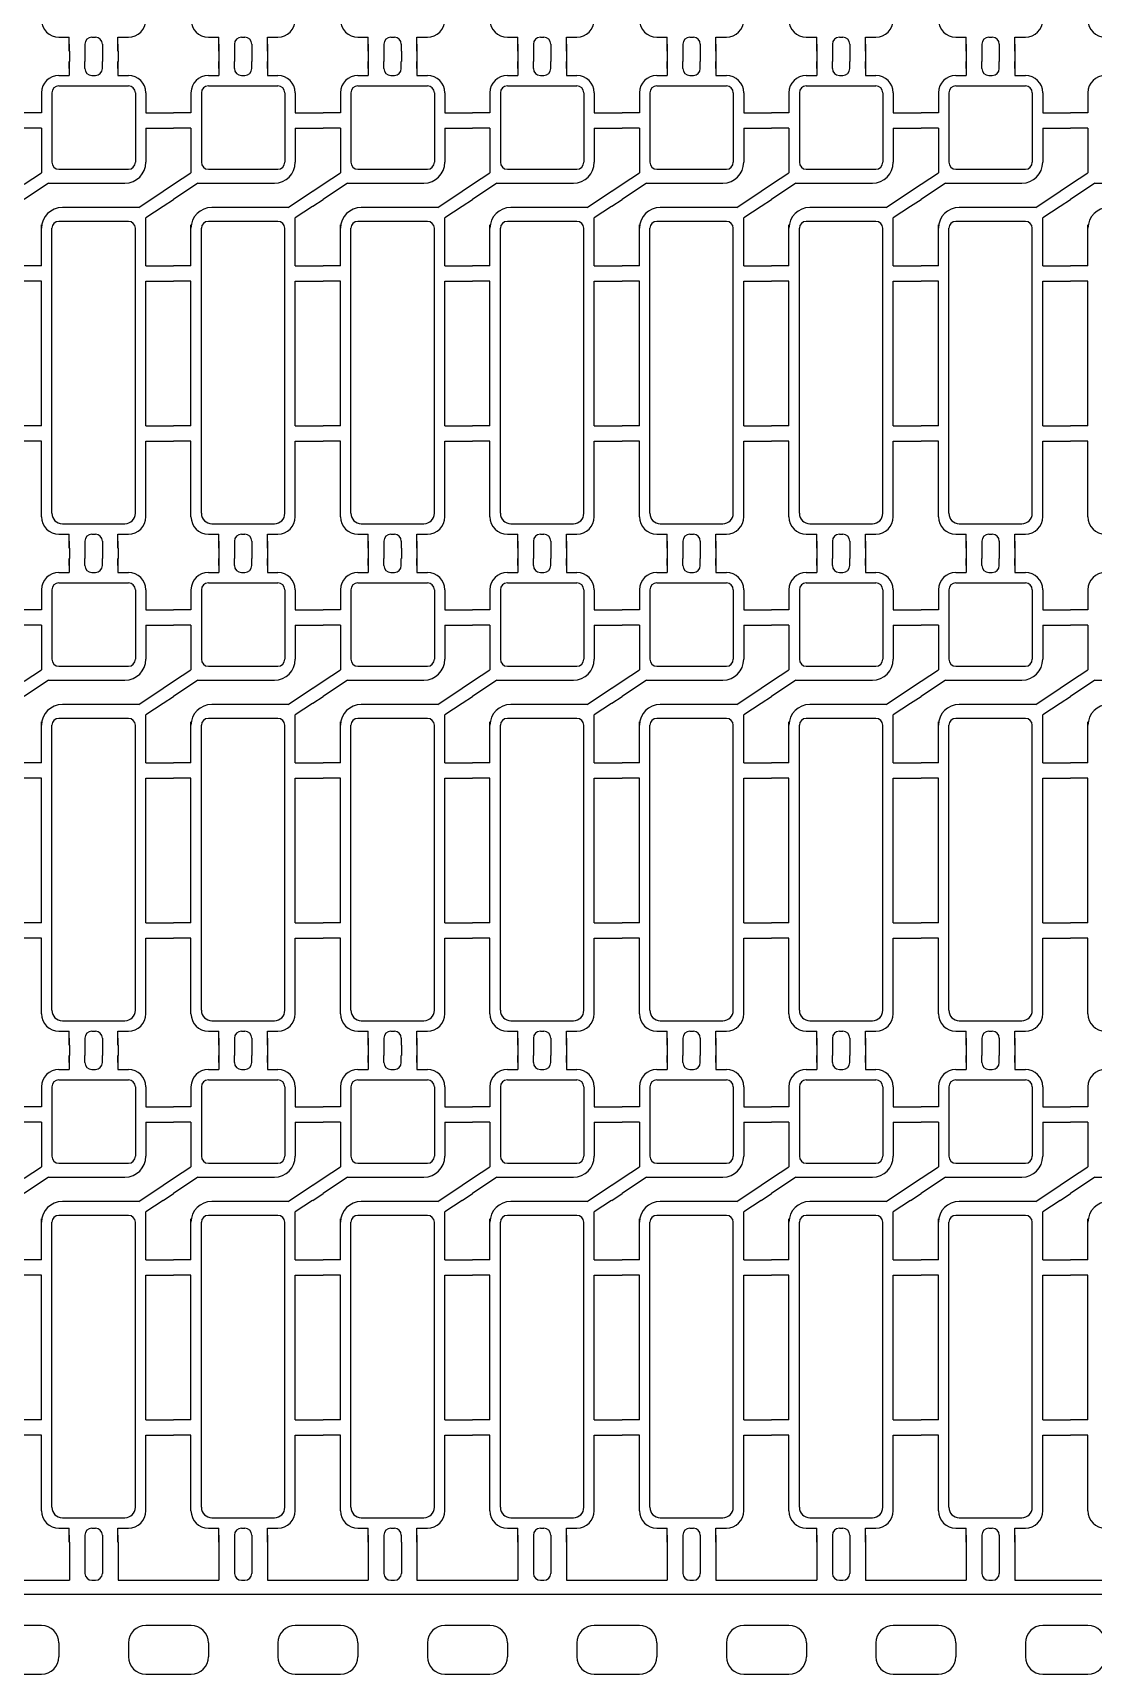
# Model space of a CAD drawing. Header units: millimetres. Extents: x -992 to 1678, y 98 to 1000.
# Drawn here: x -828.87 to -813.62, y 860.27 to 883.88 of the extents above; entities that cross this region are included whole.
import ezdxf

# ---------------------------------------------------------------- set-up
doc = ezdxf.new("R2010")
doc.units = ezdxf.units.MM
doc.linetypes.add('HIDDEN', pattern=[1.905, 1.27, -0.635])
for name, color, linetype in [('1', 3, 'Continuous'), ('b etching', 1, 'Continuous'), ('HID', 1, 'HIDDEN')]:
    doc.layers.add(name, color=color, linetype=linetype)

# ---------------------------------------------------------------- blocks, each defined once
blk = doc.blocks.new('e1')
at = {"layer": '1'}
for p, q in [((-947.058, 906.581), (-947.058, 906.481)), ((-947.058, 906.481), (-947.058, 906.581)), ((-947.058, 906.581), (-947.058, 906.381)), ((-946.358, 906.581), (-946.358, 906.481)), ((-946.358, 906.481), (-946.358, 906.581)), ((-946.358, 906.581), (-946.358, 906.381)), ((-946.358, 906.381), (-946.208, 906.381)), ((-947.458, 906.131), (-947.458, 905.841)), ((-945.958, 906.131), (-945.958, 905.841)), ((-947.458, 905.841), (-947.708, 905.841)), ((-945.958, 905.841), (-945.708, 905.841)), ((-947.458, 905.621), (-947.708, 905.621)), ((-947.458, 905.621), (-947.458, 904.981)), ((-945.958, 905.621), (-945.958, 905.131)), ((-945.958, 905.621), (-945.708, 905.621)), ((-947.358, 904.831), (-946.258, 904.831)), ((-946.058, 904.481), (-947.158, 904.481)), ((-947.458, 903.641), (-947.458, 904.231)), ((-945.958, 903.641), (-945.958, 904.331)), ((-947.458, 903.641), (-947.708, 903.641)), ((-947.458, 903.421), (-947.708, 903.421)), ((-947.458, 901.341), (-947.458, 903.421)), ((-945.958, 903.641), (-945.708, 903.641)), ((-945.958, 901.341), (-945.958, 903.421)), ((-945.958, 903.421), (-945.708, 903.421)), ((-947.458, 901.341), (-947.708, 901.341)), ((-945.958, 901.341), (-945.708, 901.341)), ((-947.458, 901.121), (-947.708, 901.121)), ((-947.458, 900.031), (-947.458, 901.121)), ((-945.958, 900.031), (-945.958, 901.121)), ((-945.958, 901.121), (-945.708, 901.121)), ((-947.058, 899.581), (-947.058, 899.781)), ((-947.058, 899.581), (-947.058, 899.681)), ((-947.058, 899.681), (-947.058, 899.581)), ((-946.358, 899.781), (-946.208, 899.781)), ((-946.358, 899.581), (-946.358, 899.781)), ((-946.358, 899.581), (-946.358, 899.681)), ((-946.358, 899.681), (-946.358, 899.581))]:
    blk.add_line(p, q, dxfattribs=at)
at = {"layer": '1', "linetype": 'ByBlock'}
for p, q in [((-946.833, 906.481), (-946.833, 906.581)), ((-946.583, 906.481), (-946.583, 906.581)), ((-947.208, 906.381), (-947.058, 906.381)), ((-946.733, 906.381), (-946.683, 906.381)), ((-947.708, 904.814), (-947.458, 904.981)), ((-947.358, 904.831), (-947.708, 904.597)), ((-946.058, 904.481), (-945.708, 904.714)), ((-945.708, 904.497), (-945.958, 904.331)), ((-947.208, 899.781), (-947.058, 899.781)), ((-946.833, 899.681), (-946.833, 899.581)), ((-946.733, 899.781), (-946.683, 899.781)), ((-946.583, 899.681), (-946.583, 899.581))]:
    blk.add_line(p, q, dxfattribs=at)
at = {"layer": '1'}
for centre, radius, start, end in [((-947.208, 906.131), 0.25, 90, 180), ((-946.208, 906.131), 0.25, 0, 90), ((-946.258, 905.131), 0.3, 270, 0), ((-947.158, 904.181), 0.3, 90, 180), ((-947.208, 900.031), 0.25, 180, 270), ((-946.208, 900.031), 0.25, 270, 0)]:
    blk.add_arc(centre, radius, start, end, dxfattribs=at)
at = {"layer": '1', "linetype": 'ByBlock'}
for centre, start, end in [((-946.733, 906.481), 180, 270), ((-946.683, 906.481), 270, 0), ((-946.733, 899.681), 90, 180), ((-946.683, 899.681), 0, 90)]:
    blk.add_arc(centre, 0.1, start, end, dxfattribs=at)
blk = doc.blocks.new('e2')
at = {"layer": 'b etching', "linetype": 'ByBlock'}
for p, q in [((-947.308, 906.131), (-947.308, 905.131)), ((-947.208, 906.231), (-946.208, 906.231)), ((-946.108, 906.131), (-946.108, 905.131)), ((-947.208, 905.031), (-946.208, 905.031)), ((-947.308, 900.081), (-947.308, 904.181)), ((-946.208, 904.281), (-947.208, 904.281)), ((-946.108, 900.081), (-946.108, 904.181)), ((-947.158, 899.931), (-946.258, 899.931))]:
    blk.add_line(p, q, dxfattribs=at)
for centre, radius, start, end in [((-947.208, 906.131), 0.1, 90, 180), ((-946.208, 906.131), 0.1, 360, 90), ((-947.208, 905.131), 0.1, 180, 270), ((-946.208, 905.131), 0.1, 270, 360), ((-947.208, 904.181), 0.1, 90, 180), ((-946.208, 904.181), 0.1, 0, 90), ((-947.158, 900.081), 0.15, 180, 270), ((-946.258, 900.081), 0.15, 270, 0)]:
    blk.add_arc(centre, radius, start, end, dxfattribs=at)

msp = doc.modelspace()

# ---------------------------------------------------------------- linework, layer by layer
at = {"layer": '1', "linetype": 'ByBlock'}
for p, q in [((-828.3486804, 883.61640189), (-828.3486804, 883.46640189)), ((-828.1236804, 883.61640189), (-828.1236804, 883.46640189)), ((-827.8736804, 883.61640189), (-827.8736804, 883.46640189)), ((-827.6486804, 883.61640189), (-827.6486804, 883.46640189)), ((-826.1986804, 883.61640189), (-826.1986804, 883.46640189)), ((-825.9736804, 883.61640189), (-825.9736804, 883.46640189)), ((-825.7236804, 883.61640189), (-825.7236804, 883.46640189)), ((-825.4986804, 883.61640189), (-825.4986804, 883.46640189)), ((-824.0486804, 883.61640189), (-824.0486804, 883.46640189)), ((-823.8236804, 883.61640189), (-823.8236804, 883.46640189)), ((-823.5736804, 883.61640189), (-823.5736804, 883.46640189)), ((-823.3486804, 883.61640189), (-823.3486804, 883.46640189)), ((-821.8986804, 883.61640189), (-821.8986804, 883.46640189)), ((-821.6736804, 883.61640189), (-821.6736804, 883.46640189)), ((-821.4236804, 883.61640189), (-821.4236804, 883.46640189)), ((-821.1986804, 883.61640189), (-821.1986804, 883.46640189)), ((-819.7486804, 883.61640189), (-819.7486804, 883.46640189)), ((-819.5236804, 883.61640189), (-819.5236804, 883.46640189)), ((-819.2736804, 883.61640189), (-819.2736804, 883.46640189)), ((-819.0486804, 883.61640189), (-819.0486804, 883.46640189)), ((-817.5986804, 883.61640189), (-817.5986804, 883.46640189)), ((-817.3736804, 883.61640189), (-817.3736804, 883.46640189)), ((-817.1236804, 883.61640189), (-817.1236804, 883.46640189)), ((-816.8986804, 883.61640189), (-816.8986804, 883.46640189)), ((-815.4486804, 883.61640189), (-815.4486804, 883.46640189)), ((-815.2236804, 883.61640189), (-815.2236804, 883.46640189)), ((-814.9736804, 883.61640189), (-814.9736804, 883.46640189)), ((-814.7486804, 883.61640189), (-814.7486804, 883.46640189)), ((-826.9986804, 882.72640189), (-826.8486804, 882.72640189)), ((-824.8486804, 882.72640189), (-824.6986804, 882.72640189)), ((-822.6986804, 882.72640189), (-822.5486804, 882.72640189)), ((-820.5486804, 882.72640189), (-820.3986804, 882.72640189)), ((-818.3986804, 882.72640189), (-818.2486804, 882.72640189)), ((-816.2486804, 882.72640189), (-816.0986804, 882.72640189)), ((-814.0986804, 882.72640189), (-813.9486804, 882.72640189)), ((-826.9986804, 882.50640189), (-826.8486804, 882.50640189)), ((-824.8486804, 882.50640189), (-824.6986804, 882.50640189)), ((-822.6986804, 882.50640189), (-822.5486804, 882.50640189)), ((-820.5486804, 882.50640189), (-820.3986804, 882.50640189)), ((-818.3986804, 882.50640189), (-818.2486804, 882.50640189)), ((-816.2486804, 882.50640189), (-816.0986804, 882.50640189)), ((-814.0986804, 882.50640189), (-813.9486804, 882.50640189)), ((-826.9986804, 881.59973522), (-826.8486804, 881.69973522)), ((-824.8486804, 881.59973522), (-824.6986804, 881.69973522)), ((-822.6986804, 881.59973522), (-822.5486804, 881.69973522)), ((-820.5486804, 881.59973522), (-820.3986804, 881.69973522)), ((-818.3986804, 881.59973522), (-818.2486804, 881.69973522)), ((-816.2486804, 881.59973522), (-816.0986804, 881.69973522)), ((-814.0986804, 881.59973522), (-813.9486804, 881.69973522)), ((-826.9986804, 881.38306855), (-826.8486804, 881.48306855)), ((-824.8486804, 881.38306855), (-824.6986804, 881.48306855)), ((-822.6986804, 881.38306855), (-822.5486804, 881.48306855)), ((-820.5486804, 881.38306855), (-820.3986804, 881.48306855)), ((-818.3986804, 881.38306855), (-818.2486804, 881.48306855)), ((-816.2486804, 881.38306855), (-816.0986804, 881.48306855)), ((-814.0986804, 881.38306855), (-813.9486804, 881.48306855)), ((-826.9986804, 880.52640189), (-826.8486804, 880.52640189)), ((-824.8486804, 880.52640189), (-824.6986804, 880.52640189)), ((-822.6986804, 880.52640189), (-822.5486804, 880.52640189)), ((-820.5486804, 880.52640189), (-820.3986804, 880.52640189)), ((-818.3986804, 880.52640189), (-818.2486804, 880.52640189)), ((-816.2486804, 880.52640189), (-816.0986804, 880.52640189)), ((-814.0986804, 880.52640189), (-813.9486804, 880.52640189)), ((-826.9986804, 880.30640189), (-826.8486804, 880.30640189)), ((-824.8486804, 880.30640189), (-824.6986804, 880.30640189)), ((-822.6986804, 880.30640189), (-822.5486804, 880.30640189)), ((-820.5486804, 880.30640189), (-820.3986804, 880.30640189)), ((-818.3986804, 880.30640189), (-818.2486804, 880.30640189)), ((-816.2486804, 880.30640189), (-816.0986804, 880.30640189)), ((-814.0986804, 880.30640189), (-813.9486804, 880.30640189)), ((-826.9986804, 878.22640189), (-826.8486804, 878.22640189)), ((-824.8486804, 878.22640189), (-824.6986804, 878.22640189)), ((-822.6986804, 878.22640189), (-822.5486804, 878.22640189)), ((-820.5486804, 878.22640189), (-820.3986804, 878.22640189)), ((-818.3986804, 878.22640189), (-818.2486804, 878.22640189)), ((-816.2486804, 878.22640189), (-816.0986804, 878.22640189)), ((-814.0986804, 878.22640189), (-813.9486804, 878.22640189)), ((-826.9986804, 878.00640189), (-826.8486804, 878.00640189)), ((-824.8486804, 878.00640189), (-824.6986804, 878.00640189)), ((-822.6986804, 878.00640189), (-822.5486804, 878.00640189)), ((-820.5486804, 878.00640189), (-820.3986804, 878.00640189)), ((-818.3986804, 878.00640189), (-818.2486804, 878.00640189)), ((-816.2486804, 878.00640189), (-816.0986804, 878.00640189)), ((-814.0986804, 878.00640189), (-813.9486804, 878.00640189)), ((-828.3486804, 876.46640189), (-828.3486804, 876.31640189)), ((-828.1236804, 876.46640189), (-828.1236804, 876.31640189)), ((-827.8736804, 876.46640189), (-827.8736804, 876.31640189)), ((-827.6486804, 876.46640189), (-827.6486804, 876.31640189)), ((-826.1986804, 876.46640189), (-826.1986804, 876.31640189)), ((-825.9736804, 876.46640189), (-825.9736804, 876.31640189)), ((-825.7236804, 876.46640189), (-825.7236804, 876.31640189)), ((-825.4986804, 876.46640189), (-825.4986804, 876.31640189)), ((-824.0486804, 876.46640189), (-824.0486804, 876.31640189)), ((-823.8236804, 876.46640189), (-823.8236804, 876.31640189)), ((-823.5736804, 876.46640189), (-823.5736804, 876.31640189)), ((-823.3486804, 876.46640189), (-823.3486804, 876.31640189)), ((-821.8986804, 876.46640189), (-821.8986804, 876.31640189)), ((-821.6736804, 876.46640189), (-821.6736804, 876.31640189)), ((-821.4236804, 876.46640189), (-821.4236804, 876.31640189)), ((-821.1986804, 876.46640189), (-821.1986804, 876.31640189)), ((-819.7486804, 876.46640189), (-819.7486804, 876.31640189)), ((-819.5236804, 876.46640189), (-819.5236804, 876.31640189)), ((-819.2736804, 876.46640189), (-819.2736804, 876.31640189)), ((-819.0486804, 876.46640189), (-819.0486804, 876.31640189)), ((-817.5986804, 876.46640189), (-817.5986804, 876.31640189)), ((-817.3736804, 876.46640189), (-817.3736804, 876.31640189)), ((-817.1236804, 876.46640189), (-817.1236804, 876.31640189)), ((-816.8986804, 876.46640189), (-816.8986804, 876.31640189)), ((-815.4486804, 876.46640189), (-815.4486804, 876.31640189)), ((-815.2236804, 876.46640189), (-815.2236804, 876.31640189)), ((-814.9736804, 876.46640189), (-814.9736804, 876.31640189)), ((-814.7486804, 876.46640189), (-814.7486804, 876.31640189)), ((-826.9986804, 875.57640189), (-826.8486804, 875.57640189)), ((-824.8486804, 875.57640189), (-824.6986804, 875.57640189)), ((-822.6986804, 875.57640189), (-822.5486804, 875.57640189)), ((-820.5486804, 875.57640189), (-820.3986804, 875.57640189)), ((-818.3986804, 875.57640189), (-818.2486804, 875.57640189)), ((-816.2486804, 875.57640189), (-816.0986804, 875.57640189)), ((-814.0986804, 875.57640189), (-813.9486804, 875.57640189)), ((-826.9986804, 875.35640189), (-826.8486804, 875.35640189)), ((-824.8486804, 875.35640189), (-824.6986804, 875.35640189)), ((-822.6986804, 875.35640189), (-822.5486804, 875.35640189)), ((-820.5486804, 875.35640189), (-820.3986804, 875.35640189)), ((-818.3986804, 875.35640189), (-818.2486804, 875.35640189)), ((-816.2486804, 875.35640189), (-816.0986804, 875.35640189)), ((-814.0986804, 875.35640189), (-813.9486804, 875.35640189)), ((-826.9986804, 874.44973522), (-826.8486804, 874.54973522)), ((-824.8486804, 874.44973522), (-824.6986804, 874.54973522)), ((-822.6986804, 874.44973522), (-822.5486804, 874.54973522)), ((-820.5486804, 874.44973522), (-820.3986804, 874.54973522)), ((-818.3986804, 874.44973522), (-818.2486804, 874.54973522)), ((-816.2486804, 874.44973522), (-816.0986804, 874.54973522)), ((-814.0986804, 874.44973522), (-813.9486804, 874.54973522)), ((-826.9986804, 874.23306855), (-826.8486804, 874.33306855)), ((-824.8486804, 874.23306855), (-824.6986804, 874.33306855)), ((-822.6986804, 874.23306855), (-822.5486804, 874.33306855)), ((-820.5486804, 874.23306855), (-820.3986804, 874.33306855)), ((-818.3986804, 874.23306855), (-818.2486804, 874.33306855)), ((-816.2486804, 874.23306855), (-816.0986804, 874.33306855)), ((-814.0986804, 874.23306855), (-813.9486804, 874.33306855)), ((-826.9986804, 873.37640189), (-826.8486804, 873.37640189)), ((-824.8486804, 873.37640189), (-824.6986804, 873.37640189)), ((-822.6986804, 873.37640189), (-822.5486804, 873.37640189)), ((-820.5486804, 873.37640189), (-820.3986804, 873.37640189)), ((-818.3986804, 873.37640189), (-818.2486804, 873.37640189)), ((-816.2486804, 873.37640189), (-816.0986804, 873.37640189)), ((-814.0986804, 873.37640189), (-813.9486804, 873.37640189)), ((-826.9986804, 873.15640189), (-826.8486804, 873.15640189)), ((-824.8486804, 873.15640189), (-824.6986804, 873.15640189)), ((-822.6986804, 873.15640189), (-822.5486804, 873.15640189)), ((-820.5486804, 873.15640189), (-820.3986804, 873.15640189)), ((-818.3986804, 873.15640189), (-818.2486804, 873.15640189)), ((-816.2486804, 873.15640189), (-816.0986804, 873.15640189)), ((-814.0986804, 873.15640189), (-813.9486804, 873.15640189)), ((-826.9986804, 871.07640189), (-826.8486804, 871.07640189)), ((-824.8486804, 871.07640189), (-824.6986804, 871.07640189)), ((-822.6986804, 871.07640189), (-822.5486804, 871.07640189)), ((-820.5486804, 871.07640189), (-820.3986804, 871.07640189)), ((-818.3986804, 871.07640189), (-818.2486804, 871.07640189)), ((-816.2486804, 871.07640189), (-816.0986804, 871.07640189)), ((-814.0986804, 871.07640189), (-813.9486804, 871.07640189)), ((-826.9986804, 870.85640189), (-826.8486804, 870.85640189)), ((-824.8486804, 870.85640189), (-824.6986804, 870.85640189)), ((-822.6986804, 870.85640189), (-822.5486804, 870.85640189)), ((-820.5486804, 870.85640189), (-820.3986804, 870.85640189)), ((-818.3986804, 870.85640189), (-818.2486804, 870.85640189)), ((-816.2486804, 870.85640189), (-816.0986804, 870.85640189)), ((-814.0986804, 870.85640189), (-813.9486804, 870.85640189)), ((-828.3486804, 869.31640189), (-828.3486804, 869.16640189)), ((-828.1236804, 869.31640189), (-828.1236804, 869.16640189)), ((-827.8736804, 869.31640189), (-827.8736804, 869.16640189)), ((-827.6486804, 869.31640189), (-827.6486804, 869.16640189)), ((-826.1986804, 869.31640189), (-826.1986804, 869.16640189)), ((-825.9736804, 869.31640189), (-825.9736804, 869.16640189)), ((-825.7236804, 869.31640189), (-825.7236804, 869.16640189)), ((-825.4986804, 869.31640189), (-825.4986804, 869.16640189)), ((-824.0486804, 869.31640189), (-824.0486804, 869.16640189)), ((-823.8236804, 869.31640189), (-823.8236804, 869.16640189)), ((-823.5736804, 869.31640189), (-823.5736804, 869.16640189)), ((-823.3486804, 869.31640189), (-823.3486804, 869.16640189)), ((-821.8986804, 869.31640189), (-821.8986804, 869.16640189)), ((-821.6736804, 869.31640189), (-821.6736804, 869.16640189)), ((-821.4236804, 869.31640189), (-821.4236804, 869.16640189)), ((-821.1986804, 869.31640189), (-821.1986804, 869.16640189)), ((-819.7486804, 869.31640189), (-819.7486804, 869.16640189)), ((-819.5236804, 869.31640189), (-819.5236804, 869.16640189)), ((-819.2736804, 869.31640189), (-819.2736804, 869.16640189)), ((-819.0486804, 869.31640189), (-819.0486804, 869.16640189)), ((-817.5986804, 869.31640189), (-817.5986804, 869.16640189)), ((-817.3736804, 869.31640189), (-817.3736804, 869.16640189)), ((-817.1236804, 869.31640189), (-817.1236804, 869.16640189)), ((-816.8986804, 869.31640189), (-816.8986804, 869.16640189)), ((-815.4486804, 869.31640189), (-815.4486804, 869.16640189)), ((-815.2236804, 869.31640189), (-815.2236804, 869.16640189)), ((-814.9736804, 869.31640189), (-814.9736804, 869.16640189)), ((-814.7486804, 869.31640189), (-814.7486804, 869.16640189)), ((-826.9986804, 868.42640189), (-826.8486804, 868.42640189)), ((-824.8486804, 868.42640189), (-824.6986804, 868.42640189)), ((-822.6986804, 868.42640189), (-822.5486804, 868.42640189)), ((-820.5486804, 868.42640189), (-820.3986804, 868.42640189)), ((-818.3986804, 868.42640189), (-818.2486804, 868.42640189)), ((-816.2486804, 868.42640189), (-816.0986804, 868.42640189)), ((-814.0986804, 868.42640189), (-813.9486804, 868.42640189)), ((-826.9986804, 868.20640189), (-826.8486804, 868.20640189)), ((-824.8486804, 868.20640189), (-824.6986804, 868.20640189)), ((-822.6986804, 868.20640189), (-822.5486804, 868.20640189)), ((-820.5486804, 868.20640189), (-820.3986804, 868.20640189)), ((-818.3986804, 868.20640189), (-818.2486804, 868.20640189)), ((-816.2486804, 868.20640189), (-816.0986804, 868.20640189)), ((-814.0986804, 868.20640189), (-813.9486804, 868.20640189)), ((-826.9986804, 867.29973522), (-826.8486804, 867.39973522)), ((-824.8486804, 867.29973522), (-824.6986804, 867.39973522)), ((-822.6986804, 867.29973522), (-822.5486804, 867.39973522)), ((-820.5486804, 867.29973522), (-820.3986804, 867.39973522)), ((-818.3986804, 867.29973522), (-818.2486804, 867.39973522)), ((-816.2486804, 867.29973522), (-816.0986804, 867.39973522)), ((-814.0986804, 867.29973522), (-813.9486804, 867.39973522)), ((-826.9986804, 867.08306855), (-826.8486804, 867.18306855)), ((-824.8486804, 867.08306855), (-824.6986804, 867.18306855)), ((-822.6986804, 867.08306855), (-822.5486804, 867.18306855)), ((-820.5486804, 867.08306855), (-820.3986804, 867.18306855)), ((-818.3986804, 867.08306855), (-818.2486804, 867.18306855)), ((-816.2486804, 867.08306855), (-816.0986804, 867.18306855)), ((-814.0986804, 867.08306855), (-813.9486804, 867.18306855)), ((-826.9986804, 866.22640189), (-826.8486804, 866.22640189)), ((-824.8486804, 866.22640189), (-824.6986804, 866.22640189)), ((-822.6986804, 866.22640189), (-822.5486804, 866.22640189)), ((-820.5486804, 866.22640189), (-820.3986804, 866.22640189)), ((-818.3986804, 866.22640189), (-818.2486804, 866.22640189)), ((-816.2486804, 866.22640189), (-816.0986804, 866.22640189)), ((-814.0986804, 866.22640189), (-813.9486804, 866.22640189)), ((-826.9986804, 866.00640189), (-826.8486804, 866.00640189)), ((-824.8486804, 866.00640189), (-824.6986804, 866.00640189)), ((-822.6986804, 866.00640189), (-822.5486804, 866.00640189)), ((-820.5486804, 866.00640189), (-820.3986804, 866.00640189)), ((-818.3986804, 866.00640189), (-818.2486804, 866.00640189)), ((-816.2486804, 866.00640189), (-816.0986804, 866.00640189)), ((-814.0986804, 866.00640189), (-813.9486804, 866.00640189)), ((-826.9986804, 863.92640189), (-826.8486804, 863.92640189)), ((-824.8486804, 863.92640189), (-824.6986804, 863.92640189)), ((-822.6986804, 863.92640189), (-822.5486804, 863.92640189)), ((-820.5486804, 863.92640189), (-820.3986804, 863.92640189)), ((-818.3986804, 863.92640189), (-818.2486804, 863.92640189)), ((-816.2486804, 863.92640189), (-816.0986804, 863.92640189)), ((-814.0986804, 863.92640189), (-813.9486804, 863.92640189)), ((-826.9986804, 863.70640189), (-826.8486804, 863.70640189)), ((-824.8486804, 863.70640189), (-824.6986804, 863.70640189)), ((-822.6986804, 863.70640189), (-822.5486804, 863.70640189)), ((-820.5486804, 863.70640189), (-820.3986804, 863.70640189)), ((-818.3986804, 863.70640189), (-818.2486804, 863.70640189)), ((-816.2486804, 863.70640189), (-816.0986804, 863.70640189)), ((-814.0986804, 863.70640189), (-813.9486804, 863.70640189)), ((-828.3486804, 862.16640189), (-828.3486804, 861.61640189)), ((-828.3486804, 862.16640189), (-828.3486804, 861.86640189)), ((-828.1236804, 862.16640189), (-828.1236804, 861.71640189)), ((-828.1236804, 862.16640189), (-828.1236804, 861.86640189)), ((-827.8736804, 862.16640189), (-827.8736804, 861.71640189)), ((-827.8736804, 862.16640189), (-827.8736804, 861.86640189)), ((-827.6486804, 862.16640189), (-827.6486804, 861.61640189)), ((-827.6486804, 862.16640189), (-827.6486804, 861.86640189)), ((-826.1986804, 862.16640189), (-826.1986804, 861.61640189)), ((-826.1986804, 862.16640189), (-826.1986804, 861.86640189)), ((-825.9736804, 862.16640189), (-825.9736804, 861.71640189)), ((-825.9736804, 862.16640189), (-825.9736804, 861.86640189)), ((-825.7236804, 862.16640189), (-825.7236804, 861.71640189)), ((-825.7236804, 862.16640189), (-825.7236804, 861.86640189)), ((-825.4986804, 862.16640189), (-825.4986804, 861.61640189)), ((-825.4986804, 862.16640189), (-825.4986804, 861.86640189)), ((-824.0486804, 862.16640189), (-824.0486804, 861.61640189)), ((-824.0486804, 862.16640189), (-824.0486804, 861.86640189)), ((-823.8236804, 862.16640189), (-823.8236804, 861.71640189)), ((-823.8236804, 862.16640189), (-823.8236804, 861.86640189)), ((-823.5736804, 862.16640189), (-823.5736804, 861.71640189)), ((-823.5736804, 862.16640189), (-823.5736804, 861.86640189)), ((-823.3486804, 862.16640189), (-823.3486804, 861.61640189)), ((-823.3486804, 862.16640189), (-823.3486804, 861.86640189)), ((-821.8986804, 862.16640189), (-821.8986804, 861.61640189)), ((-821.8986804, 862.16640189), (-821.8986804, 861.86640189)), ((-821.6736804, 862.16640189), (-821.6736804, 861.71640189)), ((-821.6736804, 862.16640189), (-821.6736804, 861.86640189)), ((-821.4236804, 862.16640189), (-821.4236804, 861.71640189)), ((-821.4236804, 862.16640189), (-821.4236804, 861.86640189)), ((-821.1986804, 862.16640189), (-821.1986804, 861.61640189)), ((-821.1986804, 862.16640189), (-821.1986804, 861.86640189)), ((-819.7486804, 862.16640189), (-819.7486804, 861.61640189)), ((-819.7486804, 862.16640189), (-819.7486804, 861.86640189)), ((-819.5236804, 862.16640189), (-819.5236804, 861.71640189)), ((-819.5236804, 862.16640189), (-819.5236804, 861.86640189)), ((-819.2736804, 862.16640189), (-819.2736804, 861.71640189)), ((-819.2736804, 862.16640189), (-819.2736804, 861.86640189)), ((-819.0486804, 862.16640189), (-819.0486804, 861.61640189)), ((-819.0486804, 862.16640189), (-819.0486804, 861.86640189)), ((-817.5986804, 862.16640189), (-817.5986804, 861.61640189)), ((-817.5986804, 862.16640189), (-817.5986804, 861.86640189)), ((-817.3736804, 862.16640189), (-817.3736804, 861.71640189)), ((-817.3736804, 862.16640189), (-817.3736804, 861.86640189)), ((-817.1236804, 862.16640189), (-817.1236804, 861.71640189)), ((-817.1236804, 862.16640189), (-817.1236804, 861.86640189)), ((-816.8986804, 862.16640189), (-816.8986804, 861.61640189)), ((-816.8986804, 862.16640189), (-816.8986804, 861.86640189)), ((-815.4486804, 862.16640189), (-815.4486804, 861.61640189)), ((-815.4486804, 862.16640189), (-815.4486804, 861.86640189)), ((-815.2236804, 862.16640189), (-815.2236804, 861.71640189)), ((-815.2236804, 862.16640189), (-815.2236804, 861.86640189)), ((-814.9736804, 862.16640189), (-814.9736804, 861.71640189)), ((-814.9736804, 862.16640189), (-814.9736804, 861.86640189)), ((-814.7486804, 862.16640189), (-814.7486804, 861.61640189)), ((-814.7486804, 862.16640189), (-814.7486804, 861.86640189)), ((-829.7986804, 861.61640189), (-828.3486804, 861.61640189)), ((-828.0236804, 861.61640189), (-827.9736804, 861.61640189)), ((-827.6486804, 861.61640189), (-826.1986804, 861.61640189)), ((-825.8736804, 861.61640189), (-825.8236804, 861.61640189)), ((-825.4986804, 861.61640189), (-824.0486804, 861.61640189)), ((-823.7236804, 861.61640189), (-823.6736804, 861.61640189)), ((-823.3486804, 861.61640189), (-821.8986804, 861.61640189)), ((-821.5736804, 861.61640189), (-821.5236804, 861.61640189)), ((-821.1986804, 861.61640189), (-819.7486804, 861.61640189)), ((-819.4236804, 861.61640189), (-819.3736804, 861.61640189)), ((-819.0486804, 861.61640189), (-817.5986804, 861.61640189)), ((-817.2736804, 861.61640189), (-817.2236804, 861.61640189)), ((-816.8986804, 861.61640189), (-815.4486804, 861.61640189)), ((-815.1236804, 861.61640189), (-815.0736804, 861.61640189)), ((-814.7486804, 861.61640189), (-813.2986804, 861.61640189)), ((-828.7486804, 860.96640189), (-829.3986804, 860.96640189)), ((-826.5986804, 860.96640189), (-827.2486804, 860.96640189)), ((-824.4486804, 860.96640189), (-825.0986804, 860.96640189)), ((-822.2986804, 860.96640189), (-822.9486804, 860.96640189)), ((-820.1486804, 860.96640189), (-820.7986804, 860.96640189)), ((-817.9986804, 860.96640189), (-818.6486804, 860.96640189)), ((-815.8486804, 860.96640189), (-816.4986804, 860.96640189)), ((-813.6986804, 860.96640189), (-814.3486804, 860.96640189)), ((-828.4986804, 860.71640189), (-828.4986804, 860.51640189)), ((-827.4986804, 860.71640189), (-827.4986804, 860.51640189)), ((-826.3486804, 860.71640189), (-826.3486804, 860.51640189)), ((-825.3486804, 860.71640189), (-825.3486804, 860.51640189)), ((-824.1986804, 860.71640189), (-824.1986804, 860.51640189)), ((-823.1986804, 860.71640189), (-823.1986804, 860.51640189)), ((-822.0486804, 860.71640189), (-822.0486804, 860.51640189)), ((-821.0486804, 860.71640189), (-821.0486804, 860.51640189)), ((-819.8986804, 860.71640189), (-819.8986804, 860.51640189)), ((-818.8986804, 860.71640189), (-818.8986804, 860.51640189)), ((-817.7486804, 860.71640189), (-817.7486804, 860.51640189)), ((-816.7486804, 860.71640189), (-816.7486804, 860.51640189)), ((-815.5986804, 860.71640189), (-815.5986804, 860.51640189)), ((-814.5986804, 860.71640189), (-814.5986804, 860.51640189))]:
    msp.add_line(p, q, dxfattribs=at)
at = {"layer": '1'}
for p, q in [((-829.3986804, 860.26640189), (-828.7486804, 860.26640189)), ((-827.2486804, 860.26640189), (-826.5986804, 860.26640189)), ((-825.0986804, 860.26640189), (-824.4486804, 860.26640189)), ((-822.9486804, 860.26640189), (-822.2986804, 860.26640189)), ((-820.7986804, 860.26640189), (-820.1486804, 860.26640189)), ((-818.6486804, 860.26640189), (-817.9986804, 860.26640189)), ((-816.4986804, 860.26640189), (-815.8486804, 860.26640189)), ((-814.3486804, 860.26640189), (-813.6986804, 860.26640189))]:
    msp.add_line(p, q, dxfattribs=at)
at = {"layer": '1', "linetype": 'ByBlock'}
for centre, radius, start, end in [((-828.0236804, 861.71640189), 0.1, 180, 270), ((-827.9736804, 861.71640189), 0.1, 270, 0), ((-825.8736804, 861.71640189), 0.1, 180, 270), ((-825.8236804, 861.71640189), 0.1, 270, 0), ((-823.7236804, 861.71640189), 0.1, 180, 270), ((-823.6736804, 861.71640189), 0.1, 270, 0), ((-821.5736804, 861.71640189), 0.1, 180, 270), ((-821.5236804, 861.71640189), 0.1, 270, 0), ((-819.4236804, 861.71640189), 0.1, 180, 270), ((-819.3736804, 861.71640189), 0.1, 270, 0), ((-817.2736804, 861.71640189), 0.1, 180, 270), ((-817.2236804, 861.71640189), 0.1, 270, 0), ((-815.1236804, 861.71640189), 0.1, 180, 270), ((-815.0736804, 861.71640189), 0.1, 270, 0), ((-828.7486804, 860.71640189), 0.25, 360, 90), ((-827.2486804, 860.71640189), 0.25, 90, 180), ((-826.5986804, 860.71640189), 0.25, 360, 90), ((-825.0986804, 860.71640189), 0.25, 90, 180), ((-824.4486804, 860.71640189), 0.25, 360, 90), ((-822.9486804, 860.71640189), 0.25, 90, 180), ((-822.2986804, 860.71640189), 0.25, 360, 90), ((-820.7986804, 860.71640189), 0.25, 90, 180), ((-820.1486804, 860.71640189), 0.25, 360, 90), ((-818.6486804, 860.71640189), 0.25, 90, 180), ((-817.9986804, 860.71640189), 0.25, 360, 90), ((-816.4986804, 860.71640189), 0.25, 90, 180), ((-815.8486804, 860.71640189), 0.25, 360, 90), ((-814.3486804, 860.71640189), 0.25, 90, 180), ((-813.6986804, 860.71640189), 0.25, 360, 90), ((-828.7486804, 860.51640189), 0.25, 270, 360), ((-827.2486804, 860.51640189), 0.25, 180, 270), ((-826.5986804, 860.51640189), 0.25, 270, 360), ((-825.0986804, 860.51640189), 0.25, 180, 270), ((-824.4486804, 860.51640189), 0.25, 270, 360), ((-822.9486804, 860.51640189), 0.25, 180, 270), ((-822.2986804, 860.51640189), 0.25, 270, 360), ((-820.7986804, 860.51640189), 0.25, 180, 270), ((-820.1486804, 860.51640189), 0.25, 270, 360), ((-818.6486804, 860.51640189), 0.25, 180, 270), ((-817.9986804, 860.51640189), 0.25, 270, 360), ((-816.4986804, 860.51640189), 0.25, 180, 270), ((-815.8486804, 860.51640189), 0.25, 270, 360), ((-814.3486804, 860.51640189), 0.25, 180, 270), ((-813.6986804, 860.51640189), 0.25, 270, 360)]:
    msp.add_arc(centre, radius, start, end, dxfattribs=at)
at = {"layer": 'HID', "linetype": 'ByBlock'}
msp.add_line((-835.7486804, 861.41640189), (-785.8486804, 861.41640189), dxfattribs=at)

# ---------------------------------------------------------------- block references
at = {"linetype": 'ByBlock'}
for name, p in [('e1', (118.70886592, -15.96428571)), ('e1', (120.85886592, -15.96428571)), ('e1', (123.00886592, -15.96428571)), ('e1', (125.15886592, -15.96428571)), ('e1', (127.30886592, -15.96428571)), ('e1', (129.45886592, -15.96428571)), ('e1', (131.60886592, -15.96428571)), ('e1', (133.75886592, -15.96428571)), ('e1', (118.70886592, -23.11428571)), ('e1', (120.85886592, -23.11428571)), ('e1', (123.00886592, -23.11428571)), ('e1', (125.15886592, -23.11428571)), ('e1', (127.30886592, -23.11428571)), ('e1', (129.45886592, -23.11428571)), ('e1', (131.60886592, -23.11428571)), ('e1', (133.75886592, -23.11428571)), ('e2', (118.70886592, -23.11428571)), ('e2', (120.85886592, -23.11428571)), ('e2', (123.00886592, -23.11428571)), ('e2', (125.15886592, -23.11428571)), ('e2', (127.30886592, -23.11428571)), ('e2', (129.45886592, -23.11428571)), ('e2', (131.60886592, -23.11428571)), ('e1', (118.70886592, -30.26428571)), ('e1', (120.85886592, -30.26428571)), ('e1', (123.00886592, -30.26428571)), ('e1', (125.15886592, -30.26428571)), ('e1', (127.30886592, -30.26428571)), ('e1', (129.45886592, -30.26428571)), ('e1', (131.60886592, -30.26428571)), ('e1', (133.75886592, -30.26428571)), ('e2', (118.70886592, -30.26428571)), ('e2', (120.85886592, -30.26428571)), ('e2', (123.00886592, -30.26428571)), ('e2', (125.15886592, -30.26428571)), ('e2', (127.30886592, -30.26428571)), ('e2', (129.45886592, -30.26428571)), ('e2', (131.60886592, -30.26428571)), ('e1', (118.70886592, -37.41428571)), ('e1', (120.85886592, -37.41428571)), ('e1', (123.00886592, -37.41428571)), ('e1', (125.15886592, -37.41428571)), ('e1', (127.30886592, -37.41428571)), ('e1', (129.45886592, -37.41428571)), ('e1', (131.60886592, -37.41428571)), ('e1', (133.75886592, -37.41428571)), ('e2', (118.70886592, -37.41428571)), ('e2', (120.85886592, -37.41428571)), ('e2', (123.00886592, -37.41428571)), ('e2', (125.15886592, -37.41428571)), ('e2', (127.30886592, -37.41428571)), ('e2', (129.45886592, -37.41428571)), ('e2', (131.60886592, -37.41428571))]:
    msp.add_blockref(name, p, dxfattribs=at)

doc.saveas('drawing.dxf')
